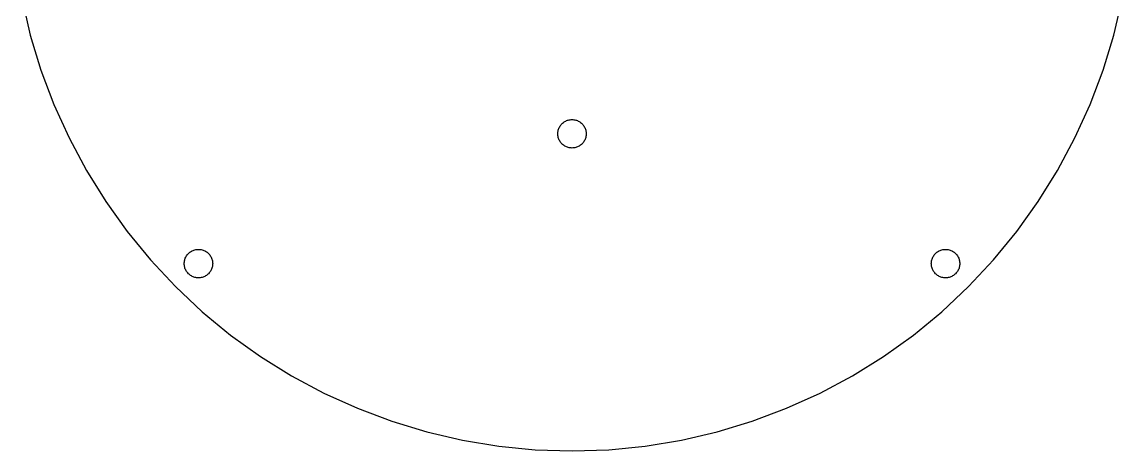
# Model space of a CAD drawing. Header units: metres. Extents: x -69 to 69, y -69 to 69.
# Drawn here: x -67.7 to 67.7, y -69 to -16.3 of the extents above; entities that cross this region are included whole.
import ezdxf

# ---------------------------------------------------------------- set-up
doc = ezdxf.new("R2010")
doc.units = ezdxf.units.M

msp = doc.modelspace()

# ---------------------------------------------------------------- linework, layer by layer
for p, q in [((-67.6742, -13.4612), (-66.6489, -17.8585)), ((66.6489, -17.8585), (67.6742, -13.4612)), ((-66.6489, -17.8585), (-65.3382, -22.1793)), ((65.3382, -22.1793), (66.6489, -17.8585)), ((-65.3382, -22.1793), (-63.7477, -26.4052)), ((63.7477, -26.4052), (65.3382, -22.1793)), ((-63.7477, -26.4052), (-61.8842, -30.5179)), ((61.8842, -30.5179), (63.7477, -26.4052)), ((-0.774002, -28.4305), (-0.669693, -28.3832)), ((-0.669693, -28.3832), (-0.562515, -28.3429)), ((-0.562515, -28.3429), (-0.452927, -28.3096)), ((-0.452927, -28.3096), (-0.3414, -28.2836)), ((-0.3414, -28.2836), (-0.228409, -28.265)), ((-0.228409, -28.265), (-0.114441, -28.2537)), ((-0.114441, -28.2537), (0, -28.25)), ((0, -28.25), (0.114441, -28.2537)), ((0.114441, -28.2537), (0.228409, -28.265)), ((0.228409, -28.265), (0.3414, -28.2836)), ((0.3414, -28.2836), (0.452927, -28.3096)), ((0.452927, -28.3096), (0.562515, -28.3429)), ((0.562515, -28.3429), (0.669693, -28.3832)), ((0.669693, -28.3832), (0.774002, -28.4305)), ((-1.74625, -29.8855), (-1.73502, -29.7716)), ((-1.73502, -29.7716), (-1.71637, -29.6586)), ((-1.71637, -29.6586), (-1.69037, -29.5471)), ((-1.69037, -29.5471), (-1.65712, -29.4375)), ((-1.65712, -29.4375), (-1.61678, -29.3303)), ((-1.61678, -29.3303), (-1.56952, -29.226)), ((-1.56952, -29.226), (-1.51553, -29.125)), ((-1.51553, -29.125), (-1.45506, -29.0277)), ((-1.45506, -29.0277), (-1.38837, -28.9347)), ((-1.38837, -28.9347), (-1.31572, -28.8461)), ((-1.31572, -28.8461), (-1.23743, -28.7626)), ((-1.23743, -28.7626), (-1.15385, -28.6843)), ((-1.15385, -28.6843), (-1.06532, -28.6116)), ((-1.06532, -28.6116), (-0.972244, -28.5449)), ((-0.972244, -28.5449), (-0.875, -28.4845)), ((-0.875, -28.4845), (-0.774002, -28.4305)), ((0.774002, -28.4305), (0.875, -28.4845)), ((0.875, -28.4845), (0.972244, -28.5449)), ((0.972244, -28.5449), (1.06532, -28.6116)), ((1.06532, -28.6116), (1.15385, -28.6843)), ((1.15385, -28.6843), (1.23743, -28.7626)), ((1.23743, -28.7626), (1.31572, -28.8461)), ((1.31572, -28.8461), (1.38837, -28.9347)), ((1.38837, -28.9347), (1.45506, -29.0277)), ((1.45506, -29.0277), (1.51553, -29.125)), ((1.51553, -29.125), (1.56952, -29.226)), ((1.56952, -29.226), (1.61678, -29.3303)), ((1.61678, -29.3303), (1.65712, -29.4375)), ((1.65712, -29.4375), (1.69037, -29.5471)), ((1.69037, -29.5471), (1.71637, -29.6586)), ((1.71637, -29.6586), (1.73502, -29.7716)), ((1.73502, -29.7716), (1.74625, -29.8855)), ((-61.8842, -30.5179), (-59.7558, -34.5)), ((-1.75, -30), (-1.74625, -29.8855)), ((-1.74625, -30.1144), (-1.75, -30)), ((-1.73502, -30.2284), (-1.74625, -30.1144)), ((-1.71637, -30.3414), (-1.73502, -30.2284)), ((-1.69037, -30.4529), (-1.71637, -30.3414)), ((-1.65712, -30.5625), (-1.69037, -30.4529)), ((-1.61678, -30.6697), (-1.65712, -30.5625)), ((-1.56952, -30.774), (-1.61678, -30.6697)), ((-1.51553, -30.875), (-1.56952, -30.774)), ((-1.45506, -30.9722), (-1.51553, -30.875)), ((-1.38837, -31.0653), (-1.45506, -30.9722)), ((-1.31572, -31.1539), (-1.38837, -31.0653)), ((1.38837, -31.0653), (1.31572, -31.1539)), ((1.45506, -30.9722), (1.38837, -31.0653)), ((1.51553, -30.875), (1.45506, -30.9722)), ((1.56952, -30.774), (1.51553, -30.875)), ((1.61678, -30.6697), (1.56952, -30.774)), ((1.65712, -30.5625), (1.61678, -30.6697)), ((1.69037, -30.4529), (1.65712, -30.5625)), ((1.71637, -30.3414), (1.69037, -30.4529)), ((1.73502, -30.2284), (1.71637, -30.3414)), ((1.74625, -30.1144), (1.73502, -30.2284)), ((1.74625, -29.8855), (1.75, -30)), ((1.75, -30), (1.74625, -30.1144)), ((59.7558, -34.5), (61.8842, -30.5179)), ((-1.23743, -31.2374), (-1.31572, -31.1539)), ((-1.15385, -31.3157), (-1.23743, -31.2374)), ((-1.06532, -31.3884), (-1.15385, -31.3157)), ((-0.972244, -31.4551), (-1.06532, -31.3884)), ((-0.875, -31.5155), (-0.972244, -31.4551)), ((-0.774002, -31.5695), (-0.875, -31.5155)), ((-0.669693, -31.6168), (-0.774002, -31.5695)), ((-0.562515, -31.6571), (-0.669693, -31.6168)), ((-0.452927, -31.6904), (-0.562515, -31.6571)), ((-0.3414, -31.7164), (-0.452927, -31.6904)), ((-0.228409, -31.735), (-0.3414, -31.7164)), ((-0.114441, -31.7462), (-0.228409, -31.735)), ((0, -31.75), (-0.114441, -31.7462)), ((0.114441, -31.7462), (0, -31.75)), ((0.228409, -31.735), (0.114441, -31.7462)), ((0.3414, -31.7164), (0.228409, -31.735)), ((0.452927, -31.6904), (0.3414, -31.7164)), ((0.562515, -31.6571), (0.452927, -31.6904)), ((0.669693, -31.6168), (0.562515, -31.6571)), ((0.774002, -31.5695), (0.669693, -31.6168)), ((0.875, -31.5155), (0.774002, -31.5695)), ((0.972244, -31.4551), (0.875, -31.5155)), ((1.06532, -31.3884), (0.972244, -31.4551)), ((1.15385, -31.3157), (1.06532, -31.3884)), ((1.23743, -31.2374), (1.15385, -31.3157)), ((1.31572, -31.1539), (1.23743, -31.2374)), ((-59.7558, -34.5), (-57.3714, -38.3343)), ((57.3714, -38.3343), (59.7558, -34.5)), ((-57.3714, -38.3343), (-54.7414, -42.0045)), ((54.7414, -42.0045), (57.3714, -38.3343)), ((-54.7414, -42.0045), (-51.8769, -45.4949)), ((51.8769, -45.4949), (54.7414, -42.0045)), ((-47.1994, -44.7245), (-47.1158, -44.6462)), ((-47.1158, -44.6462), (-47.0273, -44.5736)), ((-47.0273, -44.5736), (-46.9342, -44.5069)), ((-46.9342, -44.5069), (-46.8369, -44.4464)), ((-46.8369, -44.4464), (-46.7359, -44.3924)), ((-46.7359, -44.3924), (-46.6316, -44.3451)), ((-46.6316, -44.3451), (-46.5245, -44.3048)), ((-46.5245, -44.3048), (-46.4149, -44.2716)), ((-46.4149, -44.2716), (-46.3033, -44.2456)), ((-46.3033, -44.2456), (-46.1904, -44.2269)), ((-46.1904, -44.2269), (-46.0764, -44.2157)), ((-46.0764, -44.2157), (-45.9619, -44.2119)), ((-45.9619, -44.2119), (-45.8475, -44.2157)), ((-45.8475, -44.2157), (-45.7335, -44.2269)), ((-45.7335, -44.2269), (-45.6205, -44.2456)), ((-45.6205, -44.2456), (-45.509, -44.2716)), ((-45.509, -44.2716), (-45.3994, -44.3048)), ((-45.3994, -44.3048), (-45.2922, -44.3451)), ((-45.2922, -44.3451), (-45.1879, -44.3924)), ((-45.1879, -44.3924), (-45.0869, -44.4464)), ((-45.0869, -44.4464), (-44.9897, -44.5069)), ((-44.9897, -44.5069), (-44.8966, -44.5736)), ((-44.8966, -44.5736), (-44.8081, -44.6462)), ((-44.8081, -44.6462), (-44.7245, -44.7245)), ((44.7245, -44.7245), (44.8081, -44.6462)), ((44.8081, -44.6462), (44.8966, -44.5736)), ((44.8966, -44.5736), (44.9897, -44.5069)), ((44.9897, -44.5069), (45.0869, -44.4464)), ((45.0869, -44.4464), (45.1879, -44.3924)), ((45.1879, -44.3924), (45.2922, -44.3451)), ((45.2922, -44.3451), (45.3994, -44.3048)), ((45.3994, -44.3048), (45.509, -44.2716)), ((45.509, -44.2716), (45.6205, -44.2456)), ((45.6205, -44.2456), (45.7335, -44.2269)), ((45.7335, -44.2269), (45.8475, -44.2157)), ((45.8475, -44.2157), (45.9619, -44.2119)), ((45.9619, -44.2119), (46.0764, -44.2157)), ((46.0764, -44.2157), (46.1904, -44.2269)), ((46.1904, -44.2269), (46.3033, -44.2456)), ((46.3033, -44.2456), (46.4149, -44.2716)), ((46.4149, -44.2716), (46.5245, -44.3048)), ((46.5245, -44.3048), (46.6316, -44.3451)), ((46.6316, -44.3451), (46.7359, -44.3924)), ((46.7359, -44.3924), (46.8369, -44.4464)), ((46.8369, -44.4464), (46.9342, -44.5069)), ((46.9342, -44.5069), (47.0273, -44.5736)), ((47.0273, -44.5736), (47.1158, -44.6462)), ((47.1158, -44.6462), (47.1994, -44.7245)), ((-51.8769, -45.4949), (-48.7904, -48.7904)), ((-47.7119, -45.9619), (-47.7082, -45.8475)), ((-47.7082, -46.0764), (-47.7119, -45.9619)), ((-47.7082, -45.8475), (-47.697, -45.7335)), ((-47.697, -45.7335), (-47.6783, -45.6205)), ((-47.6783, -45.6205), (-47.6523, -45.509)), ((-47.6523, -45.509), (-47.6191, -45.3994)), ((-47.6191, -45.3994), (-47.5787, -45.2922)), ((-47.5787, -45.2922), (-47.5315, -45.1879)), ((-47.5315, -45.1879), (-47.4775, -45.0869)), ((-47.4775, -45.0869), (-47.417, -44.9897)), ((-47.417, -44.9897), (-47.3503, -44.8966)), ((-47.3503, -44.8966), (-47.2776, -44.8081)), ((-47.2776, -44.8081), (-47.1994, -44.7245)), ((-44.7245, -44.7245), (-44.6462, -44.8081)), ((-44.6462, -44.8081), (-44.5736, -44.8966)), ((-44.5736, -44.8966), (-44.5069, -44.9897)), ((-44.5069, -44.9897), (-44.4464, -45.0869)), ((-44.4464, -45.0869), (-44.3924, -45.1879)), ((-44.3924, -45.1879), (-44.3451, -45.2922)), ((-44.3451, -45.2922), (-44.3048, -45.3994)), ((-44.3048, -45.3994), (-44.2716, -45.509)), ((-44.2716, -45.509), (-44.2456, -45.6205)), ((-44.2456, -45.6205), (-44.2269, -45.7335)), ((-44.2269, -45.7335), (-44.2157, -45.8475)), ((-44.2157, -45.8475), (-44.2119, -45.9619)), ((-44.2119, -45.9619), (-44.2157, -46.0764)), ((44.2119, -45.9619), (44.2157, -45.8475)), ((44.2157, -46.0764), (44.2119, -45.9619)), ((44.2157, -45.8475), (44.2269, -45.7335)), ((44.2269, -45.7335), (44.2456, -45.6205)), ((44.2456, -45.6205), (44.2716, -45.509)), ((44.2716, -45.509), (44.3048, -45.3994)), ((44.3048, -45.3994), (44.3451, -45.2922)), ((44.3451, -45.2922), (44.3924, -45.1879)), ((44.3924, -45.1879), (44.4464, -45.0869)), ((44.4464, -45.0869), (44.5069, -44.9897)), ((44.5069, -44.9897), (44.5736, -44.8966)), ((44.5736, -44.8966), (44.6462, -44.8081)), ((44.6462, -44.8081), (44.7245, -44.7245)), ((47.1994, -44.7245), (47.2776, -44.8081)), ((47.2776, -44.8081), (47.3503, -44.8966)), ((47.3503, -44.8966), (47.417, -44.9897)), ((47.417, -44.9897), (47.4775, -45.0869)), ((47.4775, -45.0869), (47.5315, -45.1879)), ((47.5315, -45.1879), (47.5787, -45.2922)), ((47.5787, -45.2922), (47.6191, -45.3994)), ((47.6191, -45.3994), (47.6523, -45.509)), ((47.6523, -45.509), (47.6783, -45.6205)), ((47.6783, -45.6205), (47.697, -45.7335)), ((47.697, -45.7335), (47.7082, -45.8475)), ((47.7082, -45.8475), (47.7119, -45.9619)), ((47.7119, -45.9619), (47.7082, -46.0764)), ((48.7904, -48.7904), (51.8769, -45.4949)), ((-47.697, -46.1904), (-47.7082, -46.0764)), ((-47.6783, -46.3033), (-47.697, -46.1904)), ((-47.6523, -46.4149), (-47.6783, -46.3033)), ((-47.6191, -46.5245), (-47.6523, -46.4149)), ((-47.5787, -46.6316), (-47.6191, -46.5245)), ((-47.5315, -46.7359), (-47.5787, -46.6316)), ((-47.4775, -46.8369), (-47.5315, -46.7359)), ((-47.417, -46.9342), (-47.4775, -46.8369)), ((-47.3503, -47.0273), (-47.417, -46.9342)), ((-47.2776, -47.1158), (-47.3503, -47.0273)), ((-47.1994, -47.1994), (-47.2776, -47.1158)), ((-47.1158, -47.2776), (-47.1994, -47.1994)), ((-47.0273, -47.3503), (-47.1158, -47.2776)), ((-46.9342, -47.417), (-47.0273, -47.3503)), ((-44.8966, -47.3503), (-44.9897, -47.417)), ((-44.8081, -47.2776), (-44.8966, -47.3503)), ((-44.7245, -47.1994), (-44.8081, -47.2776)), ((-44.6462, -47.1158), (-44.7245, -47.1994)), ((-44.5736, -47.0273), (-44.6462, -47.1158)), ((-44.5069, -46.9342), (-44.5736, -47.0273)), ((-44.4464, -46.8369), (-44.5069, -46.9342)), ((-44.3924, -46.7359), (-44.4464, -46.8369)), ((-44.3451, -46.6316), (-44.3924, -46.7359)), ((-44.3048, -46.5245), (-44.3451, -46.6316)), ((-44.2716, -46.4149), (-44.3048, -46.5245)), ((-44.2456, -46.3033), (-44.2716, -46.4149)), ((-44.2269, -46.1904), (-44.2456, -46.3033)), ((-44.2157, -46.0764), (-44.2269, -46.1904)), ((44.2269, -46.1904), (44.2157, -46.0764)), ((44.2456, -46.3033), (44.2269, -46.1904)), ((44.2716, -46.4149), (44.2456, -46.3033)), ((44.3048, -46.5245), (44.2716, -46.4149)), ((44.3451, -46.6316), (44.3048, -46.5245)), ((44.3924, -46.7359), (44.3451, -46.6316)), ((44.4464, -46.8369), (44.3924, -46.7359)), ((44.5069, -46.9342), (44.4464, -46.8369)), ((44.5736, -47.0273), (44.5069, -46.9342)), ((44.6462, -47.1158), (44.5736, -47.0273)), ((44.7245, -47.1994), (44.6462, -47.1158)), ((44.8081, -47.2776), (44.7245, -47.1994)), ((44.8966, -47.3503), (44.8081, -47.2776)), ((44.9897, -47.417), (44.8966, -47.3503)), ((47.0273, -47.3503), (46.9342, -47.417)), ((47.1158, -47.2776), (47.0273, -47.3503)), ((47.1994, -47.1994), (47.1158, -47.2776)), ((47.2776, -47.1158), (47.1994, -47.1994)), ((47.3503, -47.0273), (47.2776, -47.1158)), ((47.417, -46.9342), (47.3503, -47.0273)), ((47.4775, -46.8369), (47.417, -46.9342)), ((47.5315, -46.7359), (47.4775, -46.8369)), ((47.5787, -46.6316), (47.5315, -46.7359)), ((47.6191, -46.5245), (47.5787, -46.6316)), ((47.6523, -46.4149), (47.6191, -46.5245)), ((47.6783, -46.3033), (47.6523, -46.4149)), ((47.697, -46.1904), (47.6783, -46.3033)), ((47.7082, -46.0764), (47.697, -46.1904)), ((-46.8369, -47.4775), (-46.9342, -47.417)), ((-46.7359, -47.5315), (-46.8369, -47.4775)), ((-46.6316, -47.5787), (-46.7359, -47.5315)), ((-46.5245, -47.6191), (-46.6316, -47.5787)), ((-46.4149, -47.6523), (-46.5245, -47.6191)), ((-46.3033, -47.6783), (-46.4149, -47.6523)), ((-46.1904, -47.697), (-46.3033, -47.6783)), ((-46.0764, -47.7082), (-46.1904, -47.697)), ((-45.9619, -47.7119), (-46.0764, -47.7082)), ((-45.8475, -47.7082), (-45.9619, -47.7119)), ((-45.7335, -47.697), (-45.8475, -47.7082)), ((-45.6205, -47.6783), (-45.7335, -47.697)), ((-45.509, -47.6523), (-45.6205, -47.6783)), ((-45.3994, -47.6191), (-45.509, -47.6523)), ((-45.2922, -47.5787), (-45.3994, -47.6191)), ((-45.1879, -47.5315), (-45.2922, -47.5787)), ((-45.0869, -47.4775), (-45.1879, -47.5315)), ((-44.9897, -47.417), (-45.0869, -47.4775)), ((45.0869, -47.4775), (44.9897, -47.417)), ((45.1879, -47.5315), (45.0869, -47.4775)), ((45.2922, -47.5787), (45.1879, -47.5315)), ((45.3994, -47.6191), (45.2922, -47.5787)), ((45.509, -47.6523), (45.3994, -47.6191)), ((45.6205, -47.6783), (45.509, -47.6523)), ((45.7335, -47.697), (45.6205, -47.6783)), ((45.8475, -47.7082), (45.7335, -47.697)), ((45.9619, -47.7119), (45.8475, -47.7082)), ((46.0764, -47.7082), (45.9619, -47.7119)), ((46.1904, -47.697), (46.0764, -47.7082)), ((46.3033, -47.6783), (46.1904, -47.697)), ((46.4149, -47.6523), (46.3033, -47.6783)), ((46.5245, -47.6191), (46.4149, -47.6523)), ((46.6316, -47.5787), (46.5245, -47.6191)), ((46.7359, -47.5315), (46.6316, -47.5787)), ((46.8369, -47.4775), (46.7359, -47.5315)), ((46.9342, -47.417), (46.8369, -47.4775)), ((-48.7904, -48.7904), (-45.4949, -51.8769)), ((45.4949, -51.8769), (48.7904, -48.7904)), ((-45.4949, -51.8769), (-42.0045, -54.7414)), ((42.0045, -54.7414), (45.4949, -51.8769)), ((-42.0045, -54.7414), (-38.3343, -57.3714)), ((38.3343, -57.3714), (42.0045, -54.7414)), ((-38.3343, -57.3714), (-34.5, -59.7558)), ((34.5, -59.7558), (38.3343, -57.3714)), ((-34.5, -59.7558), (-30.5179, -61.8842)), ((30.5179, -61.8842), (34.5, -59.7558)), ((-30.5179, -61.8842), (-26.4052, -63.7477)), ((26.4052, -63.7477), (30.5179, -61.8842)), ((-26.4052, -63.7477), (-22.1793, -65.3382)), ((22.1793, -65.3382), (26.4052, -63.7477)), ((-22.1793, -65.3382), (-17.8585, -66.6489)), ((17.8585, -66.6489), (22.1793, -65.3382)), ((-17.8585, -66.6489), (-13.4612, -67.6742)), ((-13.4612, -67.6742), (-9.0063, -68.4097)), ((9.0063, -68.4097), (13.4612, -67.6742)), ((13.4612, -67.6742), (17.8585, -66.6489)), ((-9.0063, -68.4097), (-4.5128, -68.8523)), ((-4.5128, -68.8523), (0, -69)), ((0, -69), (4.5128, -68.8523)), ((4.5128, -68.8523), (9.0063, -68.4097))]:
    msp.add_line(p, q)

doc.saveas('drawing.dxf')
